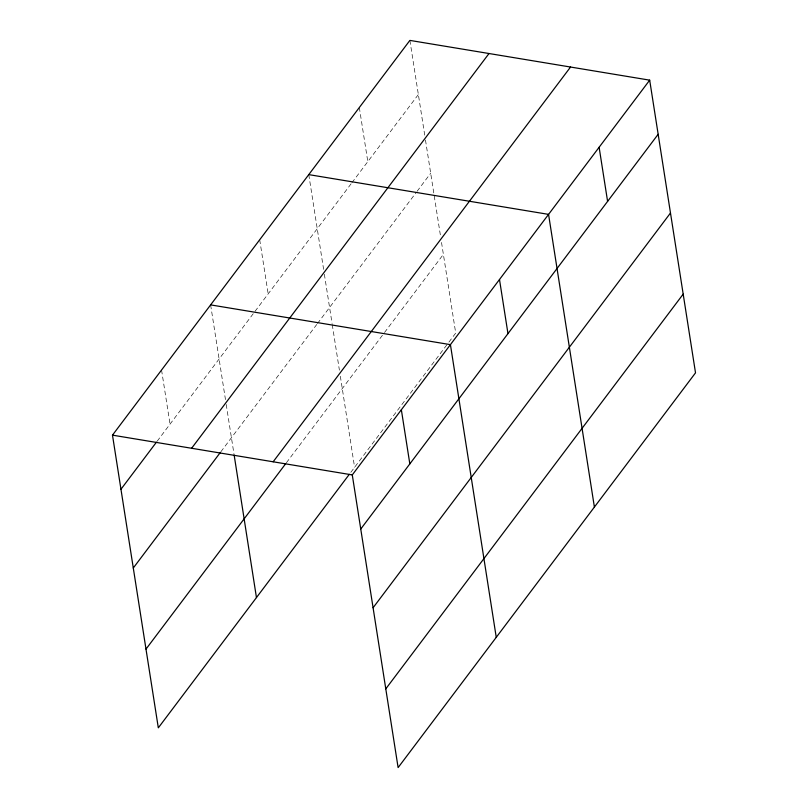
<?xml version="1.0" encoding="UTF-8"?>
<svg xmlns="http://www.w3.org/2000/svg" width="808" height="808" viewBox="0 0 808 808"><rect width="100%" height="100%" fill="white"/><g stroke="black" fill="none" stroke-linecap="round" stroke-linejoin="round"><path stroke-width="0.61" stroke-dasharray="4.04 3.03" d="M157.196 441.178L351.197 183.668M351.955 182.669L418.362 94.526M220.867 451.763L316.736 324.503M317.494 323.503L416.352 192.284M417.11 191.284L430.684 173.245M286.406 462.731L383.78 333.492M384.527 332.492L443.39 254.358M350.824 472.316L448.167 343.107M448.925 342.107L455.722 333.088L441.461 242.077M409.888 40.4L424.715 135.118M425.483 140.037L440.501 235.926M359.328 107.504L367.802 161.63M308.767 174.619L323.604 269.337M324.372 274.255L332.078 323.442M332.27 324.675L339.39 370.145M340.35 376.286L354.601 467.307M259.701 239.754L268.175 293.87M210.625 304.889L225.462 399.596M226.23 404.525L233.936 453.712M161.56 370.024L170.034 424.139"/><path stroke-width="1.21" d="M349.319 474.316L158.317 727.846L112.484 435.148L409.888 40.4L649.683 80.154L695.516 372.852L398.112 767.6L352.278 474.912L649.683 80.154M120.958 489.274L156.439 442.178M191.617 448.268L489.012 53.52M133.29 568.004L220.109 452.763M273.154 461.792L570.549 67.034M145.996 649.117L285.658 463.731M360.762 529.028L658.156 134.279M373.084 607.757L670.478 213.009M385.79 688.87L683.184 294.122M308.767 174.619L548.561 214.373L594.395 507.06M210.625 304.889L450.42 344.642L496.253 637.33M112.484 435.148L352.278 474.912M599.122 147.268L607.596 201.384M499.495 279.507L507.969 333.633M401.354 409.777L409.828 463.893M234.128 454.944L256.459 597.577"/></g></svg>
